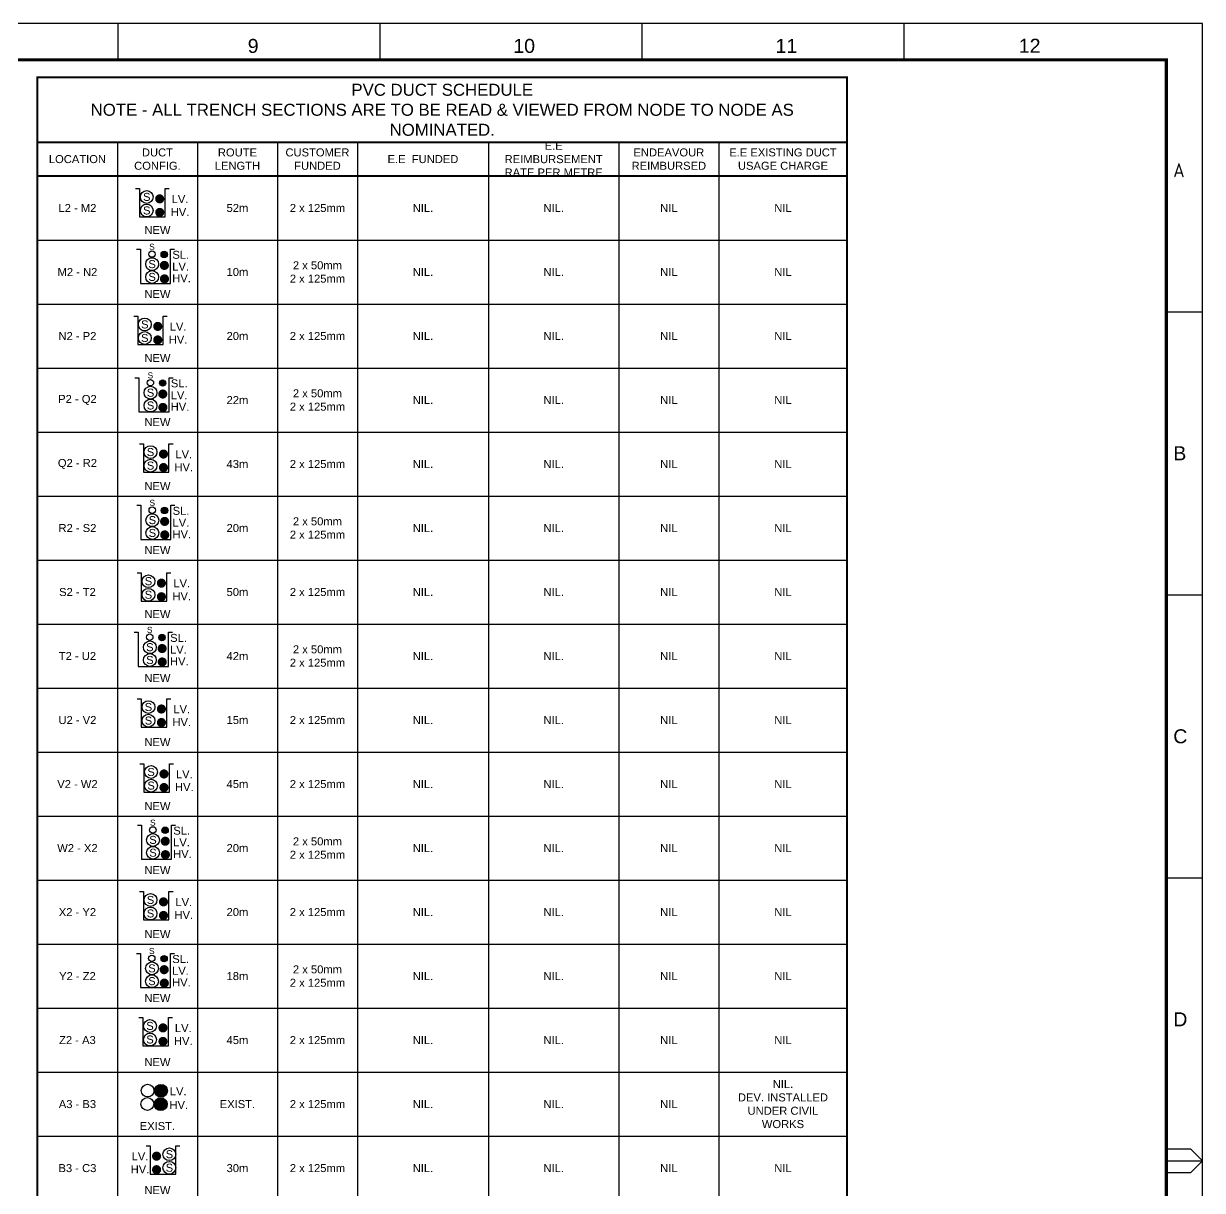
# Paper-space layout 'Retic DUCT SCHED (5)' of a CAD drawing. Header units: metres. Extents: x -9 to 795, y -5 to 571.
# Drawn here: x 500.4 to 795.1, y 279.2 to 570.9 of the extents above; entities that cross this region are included whole.
import ezdxf
from ezdxf.enums import TextEntityAlignment as Align

# ---------------------------------------------------------------- set-up
doc = ezdxf.new("R2010")
doc.units = ezdxf.units.M
doc.header["$LTSCALE"] = 0.7
doc.layers.get('0').update_dxf_attribs({"color": 6})
for name, color, linetype in [('_User Miscellaneous1', 3, 'Continuous'), ('_User Miscellaneous3', 11, 'Continuous'), ('Notes', 7, 'Continuous')]:
    doc.layers.add(name, color=color, linetype=linetype)
doc.layers.add('_User Miscellaneous5', color=7, linetype='Continuous', lineweight=35)
doc.styles.add('ARIAL', font='arial.ttf', dxfattribs={"height": 2})
doc.styles.add('iecISOCP', font='isocp.shx')
doc.styles.get("Standard").update_dxf_attribs({"font": 'arial.ttf'})

# ---------------------------------------------------------------- blocks, each defined once
blk = doc.blocks.new('A1_FRAME_TITLE')
at = {"layer": 'Notes', "linetype": 'Continuous'}
for p, q in [((533.07, 564.21), (533.07, 573.26)), ((598.58, 564.21), (598.58, 573.26)), ((664.09, 564.21), (664.09, 573.26)), ((729.6, 564.21), (729.6, 573.26)), ((795.11, 501.22), (804.15, 501.22)), ((795.11, 430.47), (804.15, 430.47)), ((795.11, 430.47), (804.15, 430.47)), ((795.11, 359.72), (804.15, 359.72)), ((795.11, 291.97), (801.15, 291.97)), ((801.15, 291.97), (804.15, 288.97)), ((795.11, 288.97), (804.15, 288.97)), ((804.15, 288.97), (801.15, 285.97)), ((801.15, 285.97), (795.11, 285.97))]:
    blk.add_line(p, q, dxfattribs=at)
at = {"layer": 'Notes', "color": 7, "linetype": 'Continuous'}
blk.add_lwpolyline([(-0.04, -3.07), (804.15, -3.07), (804.15, 573.26), (-0.04, 573.26)], close=True, dxfattribs=at)
at = {"layer": 'Notes', "color": 7, "linetype": 'Continuous', "const_width": 0.8}
blk.add_lwpolyline([(9, 5.97), (795.11, 5.97), (795.11, 564.21), (9, 564.21)], close=True, dxfattribs=at)
at = {"layer": 'Notes', "color": 7}
for s, style, p in [('9', 'ARIAL', (565.48, 565.92)), ('10', 'ARIAL', (631.87, 565.92)), ('11', 'ARIAL', (697.43, 565.92)), ('12', 'ARIAL', (758.24, 565.96)), ('A', 'iecISOCP', (796.86, 534.85)), ('B', 'ARIAL', (796.86, 464.1)), ('C', 'ARIAL', (796.86, 393.35)), ('D', 'ARIAL', (796.86, 322.6))]:
    blk.add_text(s, height=3.5, dxfattribs=dict(at, style=style)).set_placement(p)
blk.add_attdef('EPD_REF_NO', text='', height=5, dxfattribs=at).set_placement((760.12, 52.77), align=Align.CENTER)
at = {"layer": 'Notes', "color": 3, "style": 'iecISOCP', "flags": 8}
blk.add_attdef('VERSION_NO', text='', height=2.5, rotation=90, dxfattribs=at).set_placement((272.82, 44.54), align=Align.MIDDLE_CENTER)
at = {"layer": 'Notes', "color": 7, "style": 'ARIAL'}
for tag, p in [('CAP_NO', (483.94, 43.46)), ('IE_NUM', (483.8, 37.81)), ('REF_No_1', (306, 32.31)), ('REF_1', (327.55, 32.31)), ('GEN_WO', (412.46, 31.76)), ('HV_SWITCH', (484.22, 32.16)), ('REF_No_2', (306, 26.31)), ('REF_2', (327.55, 26.31)), ('OH_WO', (412.46, 25.81)), ('UBD_REF', (483.8, 25.83)), ('REF_No_3', (306, 20.31)), ('REF_3', (327.55, 20.31)), ('UG_WO', (412.46, 20.05)), ('GIS_MAP_No', (483.8, 20.04)), ('REF_No_4', (306, 14.31)), ('REF_4', (327.55, 14.31)), ('SUB_WO', (412.46, 13.81)), ('HV_OP_DIAG', (484.08, 14.2)), ('LGA', (483.7, 7.78))]:
    blk.add_attdef(tag, p, '', height=2, dxfattribs=at)
at = {"layer": 'Notes', "color": 7, "style": 'ARIAL', "width": 1.1}
for tag, p in [('T1', (655.13, 39.47)), ('T2', (655.13, 34.35)), ('T3', (655.13, 28.92)), ('T4', (655.13, 23.66)), ('T5', (655.13, 18.23)), ('T6', (655.13, 12.97))]:
    blk.add_attdef(tag, text='', height=3.5, dxfattribs=at).set_placement(p, align=Align.CENTER)
at = {"layer": 'Notes', "color": 7, "style": 'ARIAL'}
for tag, height, p in [('scale', 2, (538.51, 33.27)), ('DRAWN', 2, (538.51, 24.93)), ('REV', 5, (790.81, 17.1)), ('CHD', 2, (538.51, 8.93)), ('DESIGN', 2, (576.37, 9.15))]:
    blk.add_attdef(tag, text='', height=height, dxfattribs=at).set_placement(p, align=Align.CENTER)
blk.add_attdef('NUM', text='', height=7, dxfattribs=at).set_placement((763.12, 20.12), align=Align.MIDDLE_CENTER)
for tag, p in [('NS', (762.87, 8.12)), ('SHTS', (774.68, 8.12))]:
    blk.add_attdef(tag, text='', height=2, dxfattribs=at).set_placement(p, align=Align.MIDDLE)
at = {"layer": 'Notes', "style": 'iecISOCP'}
blk.add_attdef('ExportID', (9.02, 2.35), '', height=2.5, dxfattribs=at)
at = {"layer": 'Notes', "style": 'iecISOCP', "flags": 1}
for tag, p in [('ProjectType', (14.12, -26.84)), ('ProjectNumber', (23.5, -26.86)), ('DrawingNumber', (35.46, -26.85)), ('ProjectDescription', (47.51, -26.87)), ('ExportDate', (60.23, -26.83)), ('ExportUserName', (69.1, -26.84)), ('DesignerCompanyName', (81.43, -26.84)), ('ExportAreaOfInterest', (97.04, -26.86)), ('GIS_SUCCESS', (111.94, -26.82)), ('CAD_SUCCESS', (121.73, -26.83)), ('DEPOTCODE', (132.05, -26.92)), ('ExportCategories', (140.02, -26.84)), ('Comments', (154.33, -26.93)), ('EPD_-_VERSION_1.5', (161.74, -26.93))]:
    blk.add_attdef(tag, p, '', height=1, dxfattribs=at)
blk = doc.blocks.new('*T214')
at = {"layer": '_User Miscellaneous5', "color": 0, "linetype": 'ByBlock', "lineweight": -2, "transparency": 16777216}
for p, q in [((0, 0), (202.4, 0)), ((0, 0), (0, -488.65)), ((202.4, 0), (202.4, -488.65)), ((0, -16.21), (202.4, -16.21)), ((20, -16.21), (20, -488.65)), ((40, -16.21), (40, -488.65)), ((60, -16.21), (60, -488.65)), ((80, -16.21), (80, -488.65)), ((112.77, -16.21), (112.77, -488.65)), ((145.35, -16.21), (145.35, -488.65)), ((170.35, -16.21), (170.35, -488.65)), ((0, -24.65), (202.4, -24.65)), ((0, -40.65), (202.4, -40.65)), ((0, -56.65), (202.4, -56.65)), ((0, -72.65), (202.4, -72.65)), ((0, -88.65), (202.4, -88.65)), ((0, -104.65), (202.4, -104.65)), ((0, -120.65), (202.4, -120.65)), ((0, -136.65), (202.4, -136.65)), ((0, -152.65), (202.4, -152.65)), ((0, -168.65), (202.4, -168.65)), ((0, -184.65), (202.4, -184.65)), ((0, -200.65), (202.4, -200.65)), ((0, -216.65), (202.4, -216.65)), ((0, -232.65), (202.4, -232.65)), ((0, -248.65), (202.4, -248.65)), ((0, -264.65), (202.4, -264.65)), ((0, -280.65), (202.4, -280.65)), ((0, -296.65), (202.4, -296.65)), ((0, -312.65), (202.4, -312.65)), ((0, -328.65), (202.4, -328.65)), ((0, -344.65), (202.4, -344.65)), ((0, -360.65), (202.4, -360.65)), ((0, -376.65), (202.4, -376.65)), ((0, -392.65), (202.4, -392.65)), ((0, -408.65), (202.4, -408.65)), ((0, -424.65), (202.4, -424.65)), ((0, -440.65), (202.4, -440.65)), ((0, -456.65), (202.4, -456.65)), ((0, -472.65), (202.4, -472.65)), ((0, -488.65), (202.4, -488.65))]:
    blk.add_line(p, q, dxfattribs=at)
at = {"layer": '_User Miscellaneous5', "color": 7, "transparency": 16777216}
for s, insert, char_height, width, attachment_point in [('PVC DUCT SCHEDULE\\PNOTE - ALL TRENCH SECTIONS ARE TO BE READ & VIEWED FROM NODE TO NODE AS\\PNOMINATED.', (101.2, -8.11), 3, 199.4036, 5), ('E.E REIMBURSEMENT RATE PER METRE', (129.06, -20.43), 2, 29.5818, 5), ('LOCATION', (10, -20.43), 2, 17, 5), ('DUCT\\PCONFIG.', (30, -20.43), 2, 17, 5), ('ROUTE\\PLENGTH', (50, -20.43), 2, 17, 5), ('CUSTOMER\\PFUNDED', (70, -20.43), 2, 17, 5), ('E.E  FUNDED ', (96.38, -20.43), 2, 29.7654, 5), ('ENDEAVOUR\\PREIMBURSED', (157.85, -20.43), 2, 22, 5), ('E.E EXISTING DUCT\\PUSAGE CHARGE', (186.38, -20.43), 2, 29.0564, 5), ('L2 - M2', (10, -32.65), 2, 14, 5), ('52m', (50, -32.65), 2, 14, 5), ('2 x 125mm', (70, -32.65), 2, 14, 5), ('NIL.', (96.38, -32.65), 2, 26.7654, 5), ('NIL.', (129.06, -32.65), 2, 26.5818, 5), ('NIL', (157.85, -32.65), 2, 19, 5), ('NIL', (186.38, -32.65), 2, 26.0564, 5), ('NEW', (30, -39.15), 2, 14, 8), ('2 x 50mm\\P2 x 125mm', (70, -48.65), 2, 14, 5), ('M2 - N2', (10, -48.65), 2, 14, 5), ('10m', (50, -48.65), 2, 14, 5), ('NIL.', (96.38, -48.65), 2, 26.7654, 5), ('NIL.', (129.06, -48.65), 2, 26.5818, 5), ('NIL', (157.85, -48.65), 2, 19, 5), ('NIL', (186.38, -48.65), 2, 26.0564, 5), ('NEW', (30, -55.15), 2, 14, 8), ('N2 - P2', (10, -64.65), 2, 14, 5), ('20m', (50, -64.65), 2, 14, 5), ('2 x 125mm', (70, -64.65), 2, 14, 5), ('NIL.', (96.38, -64.65), 2, 26.7654, 5), ('NIL.', (129.06, -64.65), 2, 26.5818, 5), ('NIL', (157.85, -64.65), 2, 19, 5), ('NIL', (186.38, -64.65), 2, 26.0564, 5), ('NEW', (30, -71.15), 2, 14, 8), ('P2 - Q2', (10, -80.65), 2, 14, 5), ('2 x 50mm\\P2 x 125mm', (70, -80.65), 2, 14, 5), ('22m', (50, -80.65), 2, 14, 5), ('NIL.', (96.38, -80.65), 2, 26.7654, 5), ('NIL.', (129.06, -80.65), 2, 26.5818, 5), ('NIL', (157.85, -80.65), 2, 19, 5), ('NIL', (186.38, -80.65), 2, 26.0564, 5), ('NEW', (30, -87.15), 2, 14, 8), ('Q2 - R2', (10, -96.65), 2, 14, 5), ('43m', (50, -96.65), 2, 14, 5), ('2 x 125mm', (70, -96.65), 2, 14, 5), ('NIL.', (96.38, -96.65), 2, 26.7654, 5), ('NIL.', (129.06, -96.65), 2, 26.5818, 5), ('NIL', (157.85, -96.65), 2, 19, 5), ('NIL', (186.38, -96.65), 2, 26.0564, 5), ('NEW', (30, -103.15), 2, 14, 8), ('R2 - S2', (10, -112.65), 2, 14, 5), ('20m', (50, -112.65), 2, 14, 5), ('2 x 50mm\\P2 x 125mm', (70, -112.65), 2, 14, 5), ('NIL.', (96.38, -112.65), 2, 26.7654, 5), ('NIL.', (129.06, -112.65), 2, 26.5818, 5), ('NIL', (157.85, -112.65), 2, 19, 5), ('NIL', (186.38, -112.65), 2, 26.0564, 5), ('NEW', (30, -119.15), 2, 14, 8), ('S2 - T2', (10, -128.65), 2, 14, 5), ('50m', (50, -128.65), 2, 14, 5), ('2 x 125mm', (70, -128.65), 2, 14, 5), ('NIL.', (96.38, -128.65), 2, 26.7654, 5), ('NIL.', (129.06, -128.65), 2, 26.5818, 5), ('NIL', (157.85, -128.65), 2, 19, 5), ('NIL', (186.38, -128.65), 2, 26.0564, 5), ('NEW', (30, -135.15), 2, 14, 8), ('T2 - U2', (10, -144.65), 2, 14, 5), ('42m', (50, -144.65), 2, 14, 5), ('2 x 50mm\\P2 x 125mm', (70, -144.65), 2, 14, 5), ('NIL.', (96.38, -144.65), 2, 26.7654, 5), ('NIL.', (129.06, -144.65), 2, 26.5818, 5), ('NIL', (157.85, -144.65), 2, 19, 5), ('NIL', (186.38, -144.65), 2, 26.0564, 5), ('NEW', (30, -151.15), 2, 14, 8), ('U2 - V2', (10, -160.65), 2, 14, 5), ('15m', (50, -160.65), 2, 14, 5), ('2 x 125mm', (70, -160.65), 2, 14, 5), ('NIL.', (96.38, -160.65), 2, 26.7654, 5), ('NIL.', (129.06, -160.65), 2, 26.5818, 5), ('NIL', (157.85, -160.65), 2, 19, 5), ('NIL', (186.38, -160.65), 2, 26.0564, 5), ('NEW', (30, -167.15), 2, 14, 8), ('V2 - W2', (10, -176.65), 2, 14, 5), ('45m', (50, -176.65), 2, 14, 5), ('2 x 125mm', (70, -176.65), 2, 14, 5), ('NIL.', (96.38, -176.65), 2, 26.7654, 5), ('NIL.', (129.06, -176.65), 2, 26.5818, 5), ('NIL', (157.85, -176.65), 2, 19, 5), ('NIL', (186.38, -176.65), 2, 26.0564, 5), ('NEW', (30, -183.15), 2, 14, 8), ('2 x 50mm\\P2 x 125mm', (70, -192.65), 2, 14, 5), ('W2 - X2', (10, -192.65), 2, 14, 5), ('20m', (50, -192.65), 2, 14, 5), ('NIL.', (96.38, -192.65), 2, 26.7654, 5), ('NIL.', (129.06, -192.65), 2, 26.5818, 5), ('NIL', (157.85, -192.65), 2, 19, 5), ('NIL', (186.38, -192.65), 2, 26.0564, 5), ('NEW', (30, -199.15), 2, 14, 8), ('X2 - Y2', (10, -208.65), 2, 14, 5), ('20m', (50, -208.65), 2, 14, 5), ('2 x 125mm', (70, -208.65), 2, 14, 5), ('NIL.', (96.38, -208.65), 2, 26.7654, 5), ('NIL.', (129.06, -208.65), 2, 26.5818, 5), ('NIL', (157.85, -208.65), 2, 19, 5), ('NIL', (186.38, -208.65), 2, 26.0564, 5), ('NEW', (30, -215.15), 2, 14, 8), ('Y2 - Z2', (10, -224.65), 2, 14, 5), ('18m', (50, -224.65), 2, 14, 5), ('2 x 50mm\\P2 x 125mm', (70, -224.65), 2, 14, 5), ('NIL.', (96.38, -224.65), 2, 26.7654, 5), ('NIL.', (129.06, -224.65), 2, 26.5818, 5), ('NIL', (157.85, -224.65), 2, 19, 5), ('NIL', (186.38, -224.65), 2, 26.0564, 5), ('NEW', (30, -231.15), 2, 14, 8), ('Z2 - A3', (10, -240.65), 2, 14, 5), ('45m', (50, -240.65), 2, 14, 5), ('2 x 125mm', (70, -240.65), 2, 14, 5), ('NIL.', (96.38, -240.65), 2, 26.7654, 5), ('NIL.', (129.06, -240.65), 2, 26.5818, 5), ('NIL', (157.85, -240.65), 2, 19, 5), ('NIL', (186.38, -240.65), 2, 26.0564, 5), ('NEW', (30, -247.15), 2, 14, 8), ('NIL.\\PDEV. INSTALLED\\PUNDER CIVIL WORKS', (186.38, -256.65), 2, 26.0564, 5), ('A3 - B3', (10, -256.65), 2, 14, 5), ('EXIST.', (50, -256.65), 2, 14, 5), ('2 x 125mm', (70, -256.65), 2, 14, 5), ('NIL.', (96.38, -256.65), 2, 26.7654, 5), ('NIL.', (129.06, -256.65), 2, 26.5818, 5), ('NIL', (157.85, -256.65), 2, 19, 5), ('EXIST.', (30, -263.15), 2, 14, 8), ('B3 - C3', (10, -272.65), 2, 14, 5), ('30m', (50, -272.65), 2, 14, 5), ('2 x 125mm', (70, -272.65), 2, 14, 5), ('NIL.', (96.38, -272.65), 2, 26.7654, 5), ('NIL.', (129.06, -272.65), 2, 26.5818, 5), ('NIL', (157.85, -272.65), 2, 19, 5), ('NIL', (186.38, -272.65), 2, 26.0564, 5), ('NEW', (30, -279.15), 2, 14, 8), ('C3 - D3', (10, -288.65), 2, 14, 5), ('17m', (50, -288.65), 2, 14, 5), ('2 x 50mm\\P2 x 125mm', (70, -288.65), 2, 14, 5), ('NIL.', (96.38, -288.65), 2, 26.7654, 5), ('NIL.', (129.06, -288.65), 2, 26.5818, 5), ('NIL', (157.85, -288.65), 2, 19, 5), ('NIL', (186.38, -288.65), 2, 26.0564, 5), ('NEW', (30, -295.15), 2, 14, 8), ('D3 - E3', (10, -304.65), 2, 14, 5), ('40m', (50, -304.65), 2, 14, 5), ('2 x 125mm', (70, -304.65), 2, 14, 5), ('NIL.', (96.38, -304.65), 2, 26.7654, 5), ('NIL.', (129.06, -304.65), 2, 26.5818, 5), ('NIL', (157.85, -304.65), 2, 19, 5), ('NIL', (186.38, -304.65), 2, 26.0564, 5), ('NEW', (30, -311.15), 2, 14, 8), ('2 x 50mm\\P2 x 125mm', (70, -320.65), 2, 14, 5), ('E3 - F3', (10, -320.65), 2, 14, 5), ('30m', (50, -320.65), 2, 14, 5), ('NIL.', (96.38, -320.65), 2, 26.7654, 5), ('NIL.', (129.06, -320.65), 2, 26.5818, 5), ('NIL', (157.85, -320.65), 2, 19, 5), ('NIL', (186.38, -320.65), 2, 26.0564, 5), ('NEW', (30, -327.15), 2, 14, 8), ('F3 - G3', (10, -336.65), 2, 14, 5), ('30m', (50, -336.65), 2, 14, 5), ('2 x 125mm', (70, -336.65), 2, 14, 5), ('NIL.', (96.38, -336.65), 2, 26.7654, 5), ('NIL.', (129.06, -336.65), 2, 26.5818, 5), ('NIL', (157.85, -336.65), 2, 19, 5), ('NIL', (186.38, -336.65), 2, 26.0564, 5), ('NEW', (30, -343.15), 2, 14, 8), ('NIL.\\PDEV. INSTALLED\\PUNDER CIVIL WORKS', (186.38, -352.65), 2, 26.0564, 5), ('G3 - H3', (10, -352.65), 2, 14, 5), ('EXIST.', (50, -352.65), 2, 14, 5), ('2 x 125mm', (70, -352.65), 2, 14, 5), ('NIL.', (96.38, -352.65), 2, 26.7654, 5), ('NIL.', (129.06, -352.65), 2, 26.5818, 5), ('NIL', (157.85, -352.65), 2, 19, 5), ('EXIST.', (30, -359.15), 2, 14, 8), ('H3 - J3', (10, -368.65), 2, 14, 5), ('30m', (50, -368.65), 2, 14, 5), ('1 x 125mm', (70, -368.65), 2, 14, 5), ('NIL.', (96.38, -368.65), 2, 26.7654, 5), ('NIL.', (129.06, -368.65), 2, 26.5818, 5), ('NIL', (157.85, -368.65), 2, 19, 5), ('NIL', (186.38, -368.65), 2, 26.0564, 5), ('NEW', (30, -375.15), 2, 14, 8), ('2 x 50mm\\P1 x 125mm', (70, -384.65), 2, 14, 5), ('J3 - K3', (10, -384.65), 2, 14, 5), ('25m', (50, -384.65), 2, 14, 5), ('NIL.', (96.38, -384.65), 2, 26.7654, 5), ('NIL.', (129.06, -384.65), 2, 26.5818, 5), ('NIL', (157.85, -384.65), 2, 19, 5), ('NIL', (186.38, -384.65), 2, 26.0564, 5), ('NEW', (30, -391.15), 2, 14, 8), ('K3 - L3', (10, -400.65), 2, 14, 5), ('13m', (50, -400.65), 2, 14, 5), ('2 x 50mm\\P1 x 125mm', (70, -400.65), 2, 14, 5), ('NIL.', (96.38, -400.65), 2, 26.7654, 5), ('NIL.', (129.06, -400.65), 2, 26.5818, 5), ('NIL', (157.85, -400.65), 2, 19, 5), ('NIL', (186.38, -400.65), 2, 26.0564, 5), ('NEW', (30, -407.15), 2, 14, 8), ('L3 - A5', (10, -416.65), 2, 14, 5), ('24m', (50, -416.65), 2, 14, 5), ('1 x 125mm', (70, -416.65), 2, 14, 5), ('NIL.', (96.38, -416.65), 2, 26.7654, 5), ('NIL.', (129.06, -416.65), 2, 26.5818, 5), ('NIL', (157.85, -416.65), 2, 19, 5), ('NIL', (186.38, -416.65), 2, 26.0564, 5), ('NEW', (30, -423.15), 2, 14, 8), ('M3 - P3', (10, -432.65), 2, 14, 5), ('20m', (50, -432.65), 2, 14, 5), ('1 x 125mm', (70, -432.65), 2, 14, 5), ('NIL.', (96.38, -432.65), 2, 26.7654, 5), ('NIL.', (129.06, -432.65), 2, 26.5818, 5), ('NIL', (157.85, -432.65), 2, 19, 5), ('NIL', (186.38, -432.65), 2, 26.0564, 5), ('NEW', (30, -439.15), 2, 14, 8), ('P3 - Q3', (10, -448.65), 2, 14, 5), ('20m', (50, -448.65), 2, 14, 5), ('2 x 50mm\\P1 x 125mm', (70, -448.65), 2, 14, 5), ('NIL.', (96.38, -448.65), 2, 26.7654, 5), ('NIL.', (129.06, -448.65), 2, 26.5818, 5), ('NIL', (157.85, -448.65), 2, 19, 5), ('NIL', (186.38, -448.65), 2, 26.0564, 5), ('NEW', (30, -455.15), 2, 14, 8), ('Q3 - R3', (10, -464.65), 2, 14, 5), ('12m', (50, -464.65), 2, 14, 5), ('1 x 125mm', (70, -464.65), 2, 14, 5), ('NIL.', (96.38, -464.65), 2, 26.7654, 5), ('NIL.', (129.06, -464.65), 2, 26.5818, 5), ('NIL', (157.85, -464.65), 2, 19, 5), ('NIL', (186.38, -464.65), 2, 26.0564, 5), ('NEW', (30, -471.15), 2, 14, 8), ('NIL.\\PDEV. INSTALLED\\PUNDER CIVIL WORKS', (186.38, -480.65), 2, 26.0564, 5), ('R3 - D3', (10, -480.65), 2, 14, 5), ('EXIST.', (50, -480.65), 2, 14, 5), ('1 x 125mm', (70, -480.65), 2, 14, 5), ('NIL.', (96.38, -480.65), 2, 26.7654, 5), ('NIL.', (129.06, -480.65), 2, 26.5818, 5), ('NIL', (157.85, -480.65), 2, 19, 5), ('EXIST.', (30, -487.15), 2, 14, 8)]:
    blk.add_mtext(s, dxfattribs=dict(at, insert=insert, char_height=char_height, width=width, attachment_point=attachment_point))
blk = doc.blocks.new('*U207')
at = {"ltscale": 0.75, "const_width": 0.569, "flags": 128}
blk.add_lwpolyline([(-0.29, 0.56, 1), (0.28, 0.56, 1)], format="xyb", close=True, dxfattribs=at)
blk = doc.blocks.new('*U171')
blk.add_circle((0, 0.8), 0.8)
at = {"insert": (0, 0.8), "char_height": 1, "attachment_point": 5, "style": 'ARIAL'}
blk.add_mtext_dynamic_manual_height_columns('S', width=1.0176, gutter_width=10, heights=[0], dxfattribs=at)
blk = doc.blocks.new('DUCT_50_NEW')
blk.add_circle((0, 0.4), 0.4)
at = {"flags": 1}
blk.add_attdef('Z', (0, 0), '', height=0.2, dxfattribs=at)
at = {"flags": 9}
for tag, p in [('DUCT_CODE', (0, 0)), ('XSECT_TYPE', (0, -0.2)), ('STATE', (0, -0.6)), ('OWNED_BY', (0, -1.01)), ('OPERATED_BY', (0, -1.21)), ('FB_REFERENCE', (0, -0.4)), ('NOTES', (0, -0.8)), ('MAINTAINED_BY', (0, -1.42))]:
    blk.add_attdef(tag, text='', height=0.2, dxfattribs=at).set_placement(p, align=Align.MIDDLE_LEFT)
blk = doc.blocks.new('CABLE_SMALL_NEW')
h = blk.add_hatch(color=256)
edge = h.paths.add_edge_path()
edge.add_arc((0, 0.4), 0.4, 0, 360)
blk.add_circle((0, 0.4), 0.4)
for tag, flags, p in [('COND_CODE', 9, (1.5, 0)), ('STATE', 9, (1.5, -0.4)), ('XSECT_SIZE', 9, (1.5, -0.6)), ('OWNED_BY', 9, (1.5, -1)), ('OPERATED_BY', 9, (1.5, -1.2)), ('FB_REFERENCE', 9, (1.5, -0.2)), ('NOTES', 9, (1.5, -0.8)), ('MAINTAINED_BY', 9, (1.5, -1.4)), ('Z', 1, (1.5, -1.6))]:
    blk.add_attdef(tag, text='', height=0.2, dxfattribs=dict(flags=flags)).set_placement(p, align=Align.MIDDLE_LEFT)
blk = doc.blocks.new('*U209')
for name in ['DUCT_50_NEW', 'CABLE_SMALL_NEW']:
    blk.add_blockref(name, (0, 0))
blk = doc.blocks.new('*U169')
blk.add_blockref('DUCT_50_NEW', (0, 0))
at = {"insert": (0, 1.31), "char_height": 0.75, "attachment_point": 5, "style": 'ARIAL'}
blk.add_mtext_dynamic_manual_height_columns('S', width=0.3953, gutter_width=10, heights=[0], dxfattribs=at)
blk = doc.blocks.new('CABLE_LARGE_NEW')
h = blk.add_hatch(color=256)
edge = h.paths.add_edge_path()
edge.add_arc((0, 0.8), 0.8, 0, 360)
blk.add_circle((0, 0.8), 0.8)
for tag, flags, p in [('COND_CODE', 9, (1.5, 0)), ('STATE', 9, (1.5, -0.4)), ('XSECT_SIZE', 9, (1.5, -0.6)), ('OWNED_BY', 9, (1.5, -1)), ('OPERATED_BY', 9, (1.5, -1.2)), ('FB_REFERENCE', 9, (1.5, -0.2)), ('NOTES', 9, (1.5, -0.8)), ('MAINTAINED_BY', 9, (1.5, -1.4)), ('Z', 1, (1.5, -1.6))]:
    blk.add_attdef(tag, text='', height=0.2, dxfattribs=dict(flags=flags)).set_placement(p, align=Align.MIDDLE_LEFT)
blk = doc.blocks.new('*U208')
blk.add_circle((0, 0.8), 0.8)
blk.add_blockref('CABLE_LARGE_NEW', (0, 0))
blk = doc.blocks.new('*U168')
blk.add_circle((0, 0.8), 0.8)

psp = doc.layouts.new('Retic DUCT SCHED (5)')

# ---------------------------------------------------------------- linework, layer by layer
at = {"layer": '_User Miscellaneous3', "flags": 128}
for points in [[(528.38, 529.62), (529.38, 529.62), (529.38, 522.54), (535.78, 522.54), (535.78, 529.62), (536.78, 529.62)], [(528.61, 514.46), (529.61, 514.46), (529.61, 505.93), (537.13, 505.93), (537.13, 514.46), (538.13, 514.46)], [(527.89, 497.74), (528.89, 497.74), (528.89, 490.67), (535.29, 490.67), (535.29, 497.74), (536.29, 497.74)], [(528.22, 482.32), (529.22, 482.32), (529.22, 473.79), (536.74, 473.79), (536.74, 482.32), (537.74, 482.32)], [(529.32, 465.83), (530.32, 465.83), (530.32, 458.76), (536.72, 458.76), (536.72, 465.83), (537.72, 465.83)], [(528.67, 450.47), (529.67, 450.47), (529.67, 441.93), (537.2, 441.93), (537.2, 450.47), (538.2, 450.47)], [(528.8, 433.56), (529.8, 433.56), (529.8, 426.48), (536.2, 426.48), (536.2, 433.56), (537.2, 433.56)], [(528.05, 418.7), (529.05, 418.7), (529.05, 410.17), (536.57, 410.17), (536.57, 418.7), (537.57, 418.7)], [(528.8, 402.1), (529.8, 402.1), (529.8, 395.03), (536.2, 395.03), (536.2, 402.1), (537.2, 402.1)], [(529.45, 385.86), (530.45, 385.86), (530.45, 378.78), (536.85, 378.78), (536.85, 385.86), (537.85, 385.86)], [(528.83, 370.53), (529.83, 370.53), (529.83, 362), (537.35, 362), (537.35, 370.53), (538.35, 370.53)], [(529.32, 353.88), (530.32, 353.88), (530.32, 346.81), (536.72, 346.81), (536.72, 353.88), (537.72, 353.88)], [(528.57, 338.42), (529.57, 338.42), (529.57, 329.89), (537.09, 329.89), (537.09, 338.42), (538.09, 338.42)], [(529.19, 322.39), (530.19, 322.39), (530.19, 315.31), (536.59, 315.31), (536.59, 322.39), (537.59, 322.39)], [(531.02, 290.32), (532.02, 290.32), (532.02, 283.25), (538.42, 283.25), (538.42, 290.32), (539.42, 290.32)]]:
    psp.add_lwpolyline(points, dxfattribs=at)
at = {"layer": '_User Miscellaneous5', "const_width": 0.5}
psp.add_lwpolyline([(503.83, 557.41), (706.23, 557.41), (706.23, 68.76), (503.83, 68.76)], close=True, dxfattribs=at)
for points in [[(503.83, 541.2), (706.23, 541.2)], [(503.83, 532.76), (706.23, 532.76)]]:
    psp.add_lwpolyline(points, dxfattribs=at)

# ---------------------------------------------------------------- block references
psp.add_blockref('*T214', (503.83, 557.41))
at = {"layer": '_User Miscellaneous3', "xscale": 2, "yscale": 2, "zscale": 2}
for name, p in [('*U171', (531.16, 525.93)), ('*U207', (534.41, 525.93)), ('*U171', (531.16, 522.54)), ('*U207', (534.41, 522.54)), ('*U169', (532.46, 512.44)), ('*U209', (535.53, 512.35)), ('*U171', (532.5, 509.13)), ('*U207', (535.57, 509.3)), ('*U171', (532.5, 505.93)), ('*U207', (535.6, 505.93)), ('*U171', (530.67, 494.05)), ('*U207', (533.92, 494.05)), ('*U171', (530.67, 490.67)), ('*U207', (533.92, 490.67)), ('*U169', (532.07, 480.29)), ('*U209', (535.14, 480.21)), ('*U171', (532.1, 476.99)), ('*U207', (535.18, 477.15)), ('*U171', (532.1, 473.79)), ('*U207', (535.21, 473.79)), ('*U171', (532.1, 462.14)), ('*U207', (535.35, 462.14)), ('*U171', (532.1, 458.76)), ('*U207', (535.35, 458.76)), ('*U169', (532.53, 448.44)), ('*U171', (532.56, 445.13)), ('*U209', (535.6, 448.36)), ('*U171', (532.56, 441.93)), ('*U207', (535.64, 445.3)), ('*U207', (535.66, 441.93)), ('*U171', (531.58, 429.87)), ('*U207', (534.83, 429.87)), ('*U171', (531.58, 426.48)), ('*U207', (534.83, 426.48)), ('*U169', (531.9, 416.68)), ('*U171', (531.94, 413.37)), ('*U207', (535.01, 413.53)), ('*U209', (534.97, 416.59)), ('*U171', (531.94, 410.17)), ('*U207', (535.04, 410.17)), ('*U171', (531.58, 398.41)), ('*U171', (531.58, 395.03)), ('*U207', (534.83, 398.41)), ('*U207', (534.83, 395.03)), ('*U171', (532.23, 382.17)), ('*U207', (535.48, 382.17)), ('*U171', (532.23, 378.78)), ('*U207', (535.48, 378.78)), ('*U169', (532.68, 368.5)), ('*U171', (532.72, 365.2)), ('*U209', (535.75, 368.42)), ('*U207', (535.79, 365.36)), ('*U171', (532.72, 362)), ('*U207', (535.82, 362)), ('*U171', (532.1, 350.19)), ('*U207', (535.35, 350.19)), ('*U171', (532.1, 346.81)), ('*U207', (535.35, 346.81)), ('*U169', (532.42, 336.4)), ('*U171', (532.46, 333.09)), ('*U209', (535.49, 336.31)), ('*U171', (532.46, 329.89)), ('*U207', (535.53, 333.25)), ('*U207', (535.56, 329.89)), ('*U171', (531.97, 318.7)), ('*U171', (531.97, 315.31)), ('*U207', (535.22, 318.7)), ('*U207', (535.22, 315.31)), ('*U168', (531.37, 302.55)), ('*U208', (534.72, 302.5)), ('*U168', (531.32, 299.19)), ('*U208', (534.67, 299.14)), ('*U207', (533.62, 286.63)), ('*U171', (536.82, 286.63)), ('*U171', (536.82, 283.25)), ('*U207', (533.62, 283.25))]:
    psp.add_blockref(name, p, dxfattribs=at)
at = {"layer": 'Notes'}
psp.add_blockref('A1_FRAME_TITLE', (-9.08, -2.39), dxfattribs=at)

# ---------------------------------------------------------------- texts
at = {"layer": '_User Miscellaneous1', "style": 'ARIAL'}
for s, p in [('SL.', (537.57, 512.07)), ('LV.', (537.53, 509.13)), ('HV.', (537.53, 506.22)), ('SL.', (537.18, 479.93)), ('LV.', (537.14, 476.98)), ('HV.', (537.14, 474.08)), ('SL.', (537.63, 448.07)), ('LV.', (537.6, 445.13)), ('HV.', (537.6, 442.22)), ('SL.', (537.01, 416.31)), ('LV.', (536.97, 413.37)), ('HV.', (536.97, 410.46)), ('SL.', (537.79, 368.13)), ('LV.', (537.75, 365.19)), ('HV.', (537.75, 362.29)), ('SL.', (537.53, 336.03)), ('LV.', (537.49, 333.09)), ('HV.', (537.49, 330.18)), ('LV.', (536.92, 302.98)), ('HV.', (536.84, 299.56))]:
    psp.add_text(s, height=2, dxfattribs=at).set_placement(p)
at = {"layer": '_User Miscellaneous1', "char_height": 2, "attachment_point": 5, "style": 'ARIAL'}
for s, insert in [('LV.', (539.48, 527)), ('HV.', (539.48, 523.77)), ('LV.', (538.99, 495.12)), ('HV.', (538.99, 491.89)), ('LV.', (540.41, 463.21)), ('HV.', (540.41, 459.98)), ('LV.', (539.9, 430.94)), ('HV.', (539.9, 427.71)), ('LV.', (539.9, 399.49)), ('HV.', (539.9, 396.25)), ('LV.', (540.55, 383.24)), ('HV.', (540.55, 380.01)), ('LV.', (540.42, 351.26)), ('HV.', (540.42, 348.03)), ('LV.', (540.29, 319.77)), ('HV.', (540.29, 316.54)), ('LV.', (529.47, 287.71)), ('HV.', (529.47, 284.47))]:
    psp.add_mtext_dynamic_manual_height_columns(s, width=4.7642, gutter_width=10, heights=[0], dxfattribs=dict(at, insert=insert))

doc.saveas('drawing.dxf')
